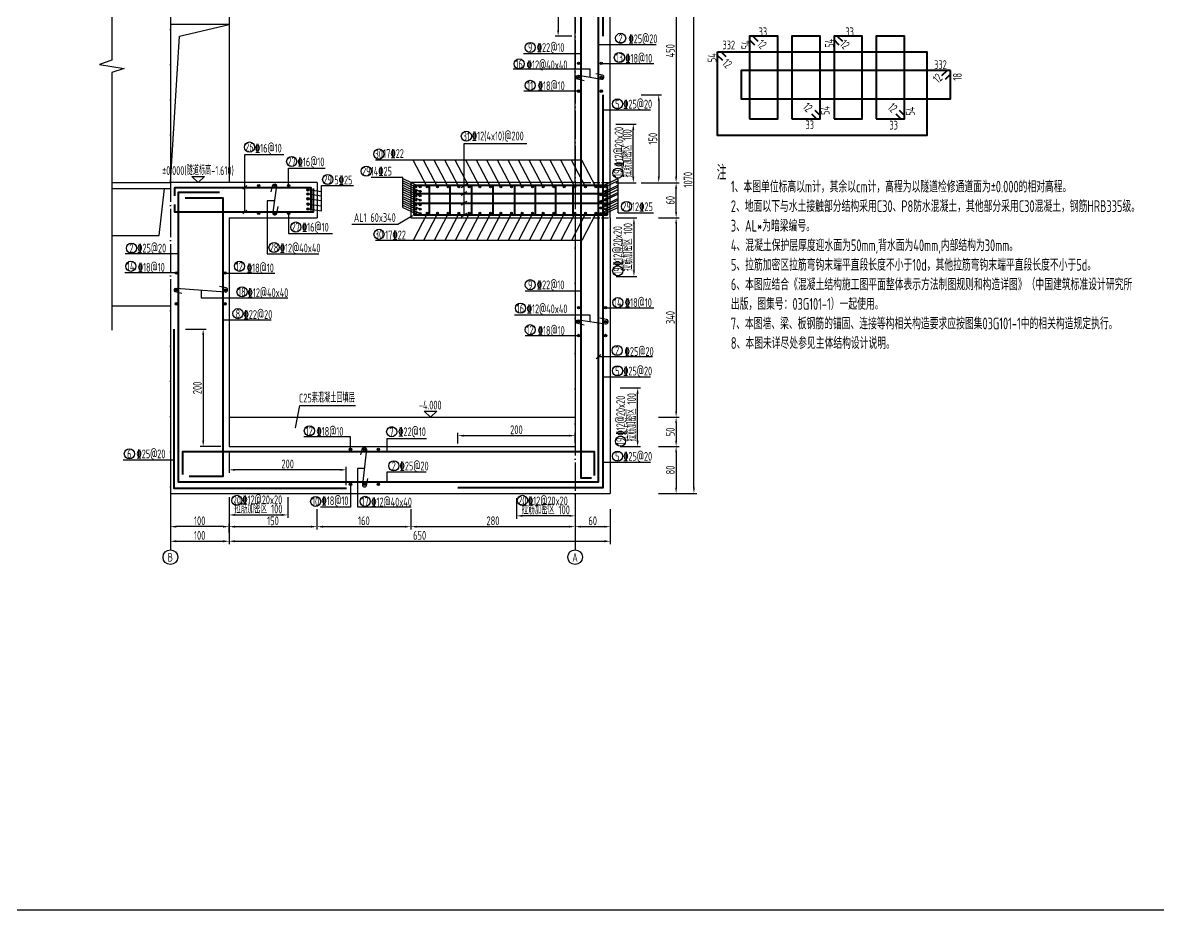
# Model space of a CAD drawing. Header units: millimetres. Extents: x -29538 to 115583, y -232866 to 15404.
# Drawn here: x 17274 to 36634, y -226179 to -211043 of the extents above; entities that cross this region are included whole.
import ezdxf
from ezdxf.enums import TextEntityAlignment as Align

# ---------------------------------------------------------------- set-up
doc = ezdxf.new("R2010")
doc.units = ezdxf.units.MM
doc.header["$LTSCALE"] = 10
doc.header["$MEASUREMENT"] = 0
doc.linetypes.add('ACAD_ISO02W100', pattern=[15, 12, -3])
doc.linetypes.add('ACAD_ISO04W100', pattern=[30, 24, -3, 0, -3])
for name, color, linetype in [('DIM_LEAD', 3, 'Continuous'), ('TQ-TEXT', 7, 'Continuous'), ('WALL-W', 2, 'Continuous'), ('中心线', 3, 'ACAD_ISO04W100'), ('尺寸', 4, 'Continuous'), ('文字', 7, 'Continuous'), ('标注', 4, 'Continuous'), ('次轮廓线', 7, 'Continuous'), ('粗虚线', 1, 'Continuous'), ('轮廓线', 1, 'Continuous')]:
    doc.layers.add(name, color=color, linetype=linetype)
doc.layers.add('钢筋', color=6, linetype='Continuous', lineweight=40)
doc.styles.get("Standard").update_dxf_attribs({"font": 'gbenor.shx', "width": 0.75, "bigfont": 'gbcbig.shx'})
doc.dimstyles.get("Standard").update_dxf_attribs({"dimscale": 100, "dimtxt": 3, "dimasz": 2, "dimexe": 1, "dimexo": 1, "dimgap": 0.5, "dimtad": 1, "dimdec": 1, "dimlfac": 0.1, "dimdsep": 46, "dimtxsty": 'Standard', "dimcen": 0.5, "dimadec": 0, "dimazin": 0, "dimtfac": 1, "dimtdec": 1, "dimtofl": 0, "dimtmove": 2, "dimatfit": 3, "dimfxl": 0, "dimtolj": 1, "dimtzin": 0, "dimarcsym": 0})

# ---------------------------------------------------------------- blocks, each defined once
blk = doc.blocks.new('*D407')
at = {"layer": 'Defpoints', "color": 0}
for p in [(19791, -213871), (20791, -218271), (20791, -219886)]:
    blk.add_point(p, dxfattribs=at)
at = {"layer": '标注', "color": 0, "lineweight": -2}
for p, q in [((19791, -219586), (19791, -219936)), ((20791, -219586), (20791, -219936)), ((19891, -219886), (20691, -219886))]:
    blk.add_line(p, q, dxfattribs=at)
at = {"layer": '标注', "color": 0}
for points in [[(19891, -219869), (19891, -219903), (19791, -219886)], [(20691, -219869), (20691, -219903), (20791, -219886)]]:
    blk.add_solid(points, dxfattribs=at)
at = {"layer": '标注', "color": 0, "insert": (20291, -219786), "char_height": 150, "attachment_point": 5}
blk.add_mtext('\\A1;100', dxfattribs=at)
blk = doc.blocks.new('*D408')
at = {"layer": 'Defpoints', "color": 0}
for p in [(26691, -213771), (27291, -214371), (27291, -219637)]:
    blk.add_point(p, dxfattribs=at)
at = {"layer": '标注', "color": 0, "lineweight": -2}
for p, q in [((26691, -219337), (26691, -219687)), ((27291, -219337), (27291, -219687)), ((26791, -219637), (27191, -219637))]:
    blk.add_line(p, q, dxfattribs=at)
at = {"layer": '标注', "color": 0}
for points in [[(26791, -219621), (26791, -219654), (26691, -219637)], [(27191, -219621), (27191, -219654), (27291, -219637)]]:
    blk.add_solid(points, dxfattribs=at)
at = {"layer": '标注', "color": 0, "insert": (26991, -219537), "char_height": 150, "attachment_point": 5}
blk.add_mtext('\\A1;60', dxfattribs=at)
blk = doc.blocks.new('*D409')
at = {"layer": 'Defpoints', "color": 0}
for p in [(22291, -214371), (20791, -218271), (22291, -219637)]:
    blk.add_point(p, dxfattribs=at)
at = {"layer": '标注', "color": 0, "lineweight": -2}
for p, q in [((20791, -219337), (20791, -219687)), ((22291, -219337), (22291, -219687)), ((20891, -219637), (22191, -219637))]:
    blk.add_line(p, q, dxfattribs=at)
at = {"layer": '标注', "color": 0}
for points in [[(20891, -219621), (20891, -219654), (20791, -219637)], [(22191, -219621), (22191, -219654), (22291, -219637)]]:
    blk.add_solid(points, dxfattribs=at)
at = {"layer": '标注', "color": 0, "insert": (21541, -219537), "char_height": 150, "attachment_point": 5}
blk.add_mtext('\\A1;150', dxfattribs=at)
blk = doc.blocks.new('*D425')
at = {"layer": 'Defpoints', "color": 0}
for p in [(26691, -213771), (23891, -214371), (26691, -219637)]:
    blk.add_point(p, dxfattribs=at)
at = {"layer": '标注', "color": 0, "lineweight": -2}
for p, q in [((23891, -219337), (23891, -219687)), ((26691, -219337), (26691, -219687)), ((23991, -219637), (26591, -219637))]:
    blk.add_line(p, q, dxfattribs=at)
at = {"layer": '标注', "color": 0}
for points in [[(23991, -219621), (23991, -219654), (23891, -219637)], [(26591, -219621), (26591, -219654), (26691, -219637)]]:
    blk.add_solid(points, dxfattribs=at)
at = {"layer": '标注', "color": 0, "insert": (25291, -219537), "char_height": 150, "attachment_point": 5}
blk.add_mtext('\\A1;280', dxfattribs=at)
blk = doc.blocks.new('*D410')
at = {"layer": 'Defpoints', "color": 0}
for p in [(27291, -214371), (20791, -218271), (27291, -219886)]:
    blk.add_point(p, dxfattribs=at)
at = {"layer": '标注', "color": 0, "lineweight": -2}
for p, q in [((20791, -219586), (20791, -219936)), ((27291, -219586), (27291, -219936)), ((20891, -219886), (27191, -219886))]:
    blk.add_line(p, q, dxfattribs=at)
at = {"layer": '标注', "color": 0}
for points in [[(20891, -219869), (20891, -219903), (20791, -219886)], [(27191, -219869), (27191, -219903), (27291, -219886)]]:
    blk.add_solid(points, dxfattribs=at)
at = {"layer": '标注', "color": 0, "insert": (24041, -219786), "char_height": 150, "attachment_point": 5}
blk.add_mtext('\\A1;650', dxfattribs=at)
blk = doc.blocks.new('*D411')
at = {"layer": 'Defpoints', "color": 0}
for p in [(26691, -209271), (26691, -213771), (28414, -213771)]:
    blk.add_point(p, dxfattribs=at)
at = {"layer": '标注', "color": 0, "lineweight": -2}
for p, q in [((28114, -209271), (28464, -209271)), ((28414, -209371), (28414, -213671)), ((28114, -213771), (28464, -213771))]:
    blk.add_line(p, q, dxfattribs=at)
at = {"layer": '标注', "color": 0}
for points in [[(28397, -209371), (28430, -209371), (28414, -209271)], [(28397, -213671), (28430, -213671), (28414, -213771)]]:
    blk.add_solid(points, dxfattribs=at)
at = {"layer": '标注', "color": 0, "insert": (28314, -211521), "char_height": 150, "attachment_point": 5, "rotation": 90}
blk.add_mtext('\\A1;450', dxfattribs=at)
blk = doc.blocks.new('*D413')
at = {"layer": 'Defpoints', "color": 0}
for p in [(26691, -208371), (28717, -208371), (27291, -219071)]:
    blk.add_point(p, dxfattribs=at)
at = {"layer": '标注', "color": 0, "lineweight": -2}
for p, q in [((28417, -208371), (28767, -208371)), ((28717, -218971), (28717, -208471)), ((28417, -219071), (28767, -219071))]:
    blk.add_line(p, q, dxfattribs=at)
at = {"layer": '标注', "color": 0}
for points in [[(28701, -208471), (28734, -208471), (28717, -208371)], [(28701, -218971), (28734, -218971), (28717, -219071)]]:
    blk.add_solid(points, dxfattribs=at)
at = {"layer": '标注', "color": 0, "insert": (28617, -213721), "char_height": 150, "attachment_point": 5, "rotation": 90}
blk.add_mtext('\\A1;1070', dxfattribs=at)
blk = doc.blocks.new('*D414')
at = {"layer": 'Defpoints', "color": 0}
for p in [(26691, -213771), (28414, -213771), (27291, -214371)]:
    blk.add_point(p, dxfattribs=at)
at = {"layer": '标注', "color": 0, "lineweight": -2}
for p, q in [((28114, -213771), (28464, -213771)), ((28414, -214271), (28414, -213871)), ((28114, -214371), (28464, -214371))]:
    blk.add_line(p, q, dxfattribs=at)
at = {"layer": '标注', "color": 0}
for points in [[(28397, -213871), (28430, -213871), (28414, -213771)], [(28397, -214271), (28430, -214271), (28414, -214371)]]:
    blk.add_solid(points, dxfattribs=at)
at = {"layer": '标注', "color": 0, "insert": (28314, -214071), "char_height": 150, "attachment_point": 5, "rotation": 90}
blk.add_mtext('\\A1;60', dxfattribs=at)
blk = doc.blocks.new('*D415')
at = {"layer": 'Defpoints', "color": 0}
for p in [(19791, -215971), (19791, -219637), (20791, -219787)]:
    blk.add_point(p, dxfattribs=at)
at = {"layer": '标注', "color": 0, "lineweight": -2}
for p, q in [((19791, -219337), (19791, -219687)), ((20691, -219637), (19891, -219637)), ((20791, -219737), (20791, -219587))]:
    blk.add_line(p, q, dxfattribs=at)
at = {"layer": '标注', "color": 0}
for points in [[(19891, -219621), (19891, -219654), (19791, -219637)], [(20691, -219621), (20691, -219654), (20791, -219637)]]:
    blk.add_solid(points, dxfattribs=at)
at = {"layer": '标注', "color": 0, "insert": (20291, -219537), "char_height": 150, "attachment_point": 5}
blk.add_mtext('\\A1;100', dxfattribs=at)
blk = doc.blocks.new('*D426')
at = {"layer": 'Defpoints', "color": 0}
for p in [(27291, -214371), (26691, -217771), (28414, -217771)]:
    blk.add_point(p, dxfattribs=at)
at = {"layer": '标注', "color": 0, "lineweight": -2}
for p, q in [((28114, -214371), (28464, -214371)), ((28414, -214471), (28414, -217671)), ((28114, -217771), (28464, -217771))]:
    blk.add_line(p, q, dxfattribs=at)
at = {"layer": '标注', "color": 0}
for points in [[(28397, -214471), (28430, -214471), (28414, -214371)], [(28397, -217671), (28430, -217671), (28414, -217771)]]:
    blk.add_solid(points, dxfattribs=at)
at = {"layer": '标注', "color": 0, "insert": (28314, -216071), "char_height": 150, "attachment_point": 5, "rotation": 90}
blk.add_mtext('\\A1;340', dxfattribs=at)
blk = doc.blocks.new('*D427')
at = {"layer": 'Defpoints', "color": 0}
for p in [(26691, -217771), (26691, -218271), (28414, -218271)]:
    blk.add_point(p, dxfattribs=at)
at = {"layer": '标注', "color": 0, "lineweight": -2}
for p, q in [((28114, -217771), (28464, -217771)), ((28414, -217871), (28414, -218171)), ((28114, -218271), (28464, -218271))]:
    blk.add_line(p, q, dxfattribs=at)
at = {"layer": '标注', "color": 0}
for points in [[(28397, -217871), (28430, -217871), (28414, -217771)], [(28397, -218171), (28430, -218171), (28414, -218271)]]:
    blk.add_solid(points, dxfattribs=at)
at = {"layer": '标注', "color": 0, "insert": (28314, -218021), "char_height": 150, "attachment_point": 5, "rotation": 90}
blk.add_mtext('\\A1;50', dxfattribs=at)
blk = doc.blocks.new('*D428')
at = {"layer": 'Defpoints', "color": 0}
for p in [(26691, -218271), (27291, -219071), (28414, -219071)]:
    blk.add_point(p, dxfattribs=at)
at = {"layer": '标注', "color": 0, "lineweight": -2}
for p, q in [((28114, -218271), (28464, -218271)), ((28414, -218371), (28414, -218971)), ((28114, -219071), (28464, -219071))]:
    blk.add_line(p, q, dxfattribs=at)
at = {"layer": '标注', "color": 0}
for points in [[(28397, -218371), (28430, -218371), (28414, -218271)], [(28397, -218971), (28430, -218971), (28414, -219071)]]:
    blk.add_solid(points, dxfattribs=at)
at = {"layer": '标注', "color": 0, "insert": (28314, -218671), "char_height": 150, "attachment_point": 5, "rotation": 90}
blk.add_mtext('\\A1;80', dxfattribs=at)
blk = doc.blocks.new('*D429')
at = {"layer": 'Defpoints', "color": 0}
for p in [(22291, -214371), (23891, -214371), (23891, -219637)]:
    blk.add_point(p, dxfattribs=at)
at = {"layer": '标注', "color": 0, "lineweight": -2}
for p, q in [((22291, -219337), (22291, -219687)), ((23891, -219337), (23891, -219687)), ((22391, -219637), (23791, -219637))]:
    blk.add_line(p, q, dxfattribs=at)
at = {"layer": '标注', "color": 0}
for points in [[(22391, -219621), (22391, -219654), (22291, -219637)], [(23791, -219621), (23791, -219654), (23891, -219637)]]:
    blk.add_solid(points, dxfattribs=at)
at = {"layer": '标注', "color": 0, "insert": (23091, -219537), "char_height": 150, "attachment_point": 5}
blk.add_mtext('\\A1;160', dxfattribs=at)
blk = doc.blocks.new('*D433')
at = {"layer": 'Defpoints', "color": 0}
for p in [(26691, -218085), (24691, -218271), (26691, -218260)]:
    blk.add_point(p, dxfattribs=at)
at = {"layer": '标注', "color": 0, "lineweight": -2}
for p, q in [((24691, -218221), (24691, -218035)), ((24791, -218085), (26591, -218085)), ((26691, -218210), (26691, -218035))]:
    blk.add_line(p, q, dxfattribs=at)
at = {"layer": '标注', "color": 0}
for points in [[(24791, -218069), (24791, -218102), (24691, -218085)], [(26591, -218069), (26591, -218102), (26691, -218085)]]:
    blk.add_solid(points, dxfattribs=at)
at = {"layer": '标注', "color": 0, "insert": (25691, -217985), "char_height": 150, "attachment_point": 5}
blk.add_mtext('\\A1;200', dxfattribs=at)
blk = doc.blocks.new('*D430')
at = {"layer": 'Defpoints', "color": 0}
for p in [(26691, -217271), (27757, -217271), (26691, -218271)]:
    blk.add_point(p, dxfattribs=at)
at = {"layer": '标注', "color": 0, "lineweight": -2}
for p, q in [((27457, -217271), (27807, -217271)), ((27757, -218171), (27757, -217371)), ((27457, -218271), (27807, -218271))]:
    blk.add_line(p, q, dxfattribs=at)
at = {"layer": '标注', "color": 0}
for points in [[(27740, -217371), (27774, -217371), (27757, -217271)], [(27740, -218171), (27774, -218171), (27757, -218271)]]:
    blk.add_solid(points, dxfattribs=at)
at = {"layer": '标注', "color": 0, "insert": (27657, -217771), "char_height": 150, "attachment_point": 5, "rotation": 90}
blk.add_mtext('\\A1;拉筋加密区 100', dxfattribs=at)
blk = doc.blocks.new('*D431')
at = {"layer": 'Defpoints', "color": 0}
for p in [(25691, -218260), (26691, -218260), (25691, -219453)]:
    blk.add_point(p, dxfattribs=at)
at = {"layer": '标注', "color": 0, "lineweight": -2}
for p, q in [((25691, -219153), (25691, -219503)), ((26691, -219153), (26691, -219503)), ((26591, -219453), (25791, -219453))]:
    blk.add_line(p, q, dxfattribs=at)
at = {"layer": '标注', "color": 0}
for points in [[(25791, -219436), (25791, -219470), (25691, -219453)], [(26591, -219436), (26591, -219470), (26691, -219453)]]:
    blk.add_solid(points, dxfattribs=at)
at = {"layer": '标注', "color": 0, "insert": (26191, -219353), "char_height": 150, "attachment_point": 5}
blk.add_mtext('\\A1;拉筋加密区 100', dxfattribs=at)
blk = doc.blocks.new('*D437')
at = {"layer": 'Defpoints', "color": 0}
for p in [(26691, -212771), (27683, -212771), (26691, -213771)]:
    blk.add_point(p, dxfattribs=at)
at = {"layer": '标注', "color": 0, "lineweight": -2}
for p, q in [((27383, -212771), (27733, -212771)), ((27683, -213671), (27683, -212871)), ((27383, -213771), (27733, -213771))]:
    blk.add_line(p, q, dxfattribs=at)
at = {"layer": '标注', "color": 0}
for points in [[(27666, -212871), (27700, -212871), (27683, -212771)], [(27666, -213671), (27700, -213671), (27683, -213771)]]:
    blk.add_solid(points, dxfattribs=at)
at = {"layer": '标注', "color": 0, "insert": (27583, -213271), "char_height": 150, "attachment_point": 5, "rotation": 90}
blk.add_mtext('\\A1;拉筋加密区 100', dxfattribs=at)
blk = doc.blocks.new('*D438')
at = {"layer": 'Defpoints', "color": 0}
for p in [(26691, -214371), (26691, -215371), (27694, -215371)]:
    blk.add_point(p, dxfattribs=at)
at = {"layer": '标注', "color": 0, "lineweight": -2}
for p, q in [((27394, -214371), (27744, -214371)), ((27694, -214471), (27694, -215271)), ((27394, -215371), (27744, -215371))]:
    blk.add_line(p, q, dxfattribs=at)
at = {"layer": '标注', "color": 0}
for points in [[(27678, -214471), (27711, -214471), (27694, -214371)], [(27678, -215271), (27711, -215271), (27694, -215371)]]:
    blk.add_solid(points, dxfattribs=at)
at = {"layer": '标注', "color": 0, "insert": (27594, -214871), "char_height": 150, "attachment_point": 5, "rotation": 90}
blk.add_mtext('\\A1;拉筋加密区 100', dxfattribs=at)
blk = doc.blocks.new('*D439')
at = {"layer": 'Defpoints', "color": 0}
for p in [(20791, -218271), (21791, -218271), (21791, -219437)]:
    blk.add_point(p, dxfattribs=at)
at = {"layer": '标注', "color": 0, "lineweight": -2}
for p, q in [((20791, -219137), (20791, -219487)), ((21791, -219137), (21791, -219487)), ((20891, -219437), (21691, -219437))]:
    blk.add_line(p, q, dxfattribs=at)
at = {"layer": '标注', "color": 0}
for points in [[(20891, -219421), (20891, -219454), (20791, -219437)], [(21691, -219421), (21691, -219454), (21791, -219437)]]:
    blk.add_solid(points, dxfattribs=at)
at = {"layer": '标注', "color": 0, "insert": (21291, -219337), "char_height": 150, "attachment_point": 5}
blk.add_mtext('\\A1;拉筋加密区 100', dxfattribs=at)
blk = doc.blocks.new('*D503')
at = {"layer": 'Defpoints', "color": 0}
for p in [(19851, -216271), (20351, -218271), (20791, -218271)]:
    blk.add_point(p, dxfattribs=at)
at = {"layer": '标注', "color": 0, "lineweight": -2}
for p, q in [((20051, -216271), (20401, -216271)), ((20351, -216371), (20351, -218171)), ((20651, -218271), (20301, -218271))]:
    blk.add_line(p, q, dxfattribs=at)
at = {"layer": '标注', "color": 0}
for points in [[(20334, -216371), (20368, -216371), (20351, -216271)], [(20334, -218171), (20368, -218171), (20351, -218271)]]:
    blk.add_solid(points, dxfattribs=at)
at = {"layer": '标注', "color": 0, "insert": (20251, -217271), "char_height": 150, "attachment_point": 5, "rotation": 90}
blk.add_mtext('\\A1;200', dxfattribs=at)
blk = doc.blocks.new('*D522')
at = {"layer": 'Defpoints', "color": 0}
for p in [(26691, -209271), (26402, -211271), (26687, -211271)]:
    blk.add_point(p, dxfattribs=at)
at = {"layer": '标注', "color": 0, "lineweight": -2}
for p, q in [((26641, -209271), (26352, -209271)), ((26402, -209371), (26402, -211171)), ((26637, -211271), (26352, -211271))]:
    blk.add_line(p, q, dxfattribs=at)
at = {"layer": '标注', "color": 0}
for points in [[(26385, -209371), (26419, -209371), (26402, -209271)], [(26385, -211171), (26419, -211171), (26402, -211271)]]:
    blk.add_solid(points, dxfattribs=at)
at = {"layer": '标注', "color": 0, "insert": (26302, -210271), "char_height": 150, "attachment_point": 5, "rotation": 90}
blk.add_mtext('\\A1;200', dxfattribs=at)
blk = doc.blocks.new('*D523')
at = {"layer": 'Defpoints', "color": 0}
for p in [(20791, -218271), (20791, -218668), (22791, -218980)]:
    blk.add_point(p, dxfattribs=at)
at = {"layer": '标注', "color": 0, "lineweight": -2}
for p, q in [((20791, -218368), (20791, -218718)), ((22691, -218668), (20891, -218668)), ((22791, -218930), (22791, -218618))]:
    blk.add_line(p, q, dxfattribs=at)
at = {"layer": '标注', "color": 0}
for points in [[(20891, -218651), (20891, -218685), (20791, -218668)], [(22691, -218651), (22691, -218685), (22791, -218668)]]:
    blk.add_solid(points, dxfattribs=at)
at = {"layer": '标注', "color": 0, "insert": (21791, -218568), "char_height": 150, "attachment_point": 5}
blk.add_mtext('\\A1;200', dxfattribs=at)
blk = doc.blocks.new('*D537')
at = {"layer": 'Defpoints', "color": 0}
for p in [(27171, -212271), (27171, -213771), (28117, -213771)]:
    blk.add_point(p, dxfattribs=at)
at = {"layer": '标注', "color": 0, "lineweight": -2}
for p, q in [((27817, -212271), (28167, -212271)), ((28117, -212371), (28117, -213671)), ((27817, -213771), (28167, -213771))]:
    blk.add_line(p, q, dxfattribs=at)
at = {"layer": '标注', "color": 0}
for points in [[(28101, -212371), (28134, -212371), (28117, -212271)], [(28101, -213671), (28134, -213671), (28117, -213771)]]:
    blk.add_solid(points, dxfattribs=at)
at = {"layer": '标注', "color": 0, "insert": (28017, -213021), "char_height": 150, "attachment_point": 5, "rotation": 90}
blk.add_mtext('\\A1;150', dxfattribs=at)

msp = doc.modelspace()

# ---------------------------------------------------------------- linework, layer by layer
at = {"ltscale": 2}
msp.add_lwpolyline([(18791.19, -207451.04), (18791.19, -211683.87), (18581.19, -211753.87), (19001.19, -211823.87), (18791.19, -211893.87), (18791.19, -216285.08)], dxfattribs=at)
at = {"layer": 'DIM_LEAD', "const_width": 10}
for points in [[(23916.56, -214333.36, 1), (23918.57, -214343.16, 1)], [(21923.9, -217944.3, -1), (21921.89, -217954.1, -1)]]:
    msp.add_lwpolyline(points, format="xyb", close=True, dxfattribs=at)
at = {"layer": 'WALL-W', "color": 6, "ltscale": 2}
for points in [[(26846.12, -212035.35), (26732.57, -212006.04, -0.72553014), (26747.95, -211940.02), (27139.26, -212007.66, 0.974105), (27157.37, -211936.24, -0.00528314), (27042.34, -211916, -0.73500734)], [(21507.62, -213927.95), (21536.94, -213808.22, -0.72553014), (21602.96, -213823.6), (21535.31, -214275.39, 0.974105), (21606.73, -214293.5, -0.00528314), (21626.97, -214178.47, -0.73500734)], [(19988.71, -215662.98), (19875.17, -215633.66, -0.72553014), (19890.55, -215567.64), (20722.99, -215635.29, 0.974105), (20741.09, -215563.87, -0.00528314), (20626.07, -215543.63, -0.73500734)], [(26846.12, -216203.45), (26732.57, -216174.13, -0.72553014), (26747.95, -216108.11), (27210.07, -216175.75, 0.974105), (27228.18, -216104.33, -0.00528314), (27113.15, -216084.09, -0.73500734)], [(23037.32, -218412.38), (23066.64, -218298.83, -0.72553014), (23132.66, -218314.21), (23065.02, -218915.52, 0.974105), (23136.44, -218933.63, -0.00528314), (23156.68, -218818.6, -0.73500734)]]:
    msp.add_lwpolyline(points, format="xyb", dxfattribs=at)
for centre, radius in [((26751.42, -211735.68), 21.09), ((26751.42, -211735.68), 10.55), ((27138.47, -211735.68), 21.09), ((27138.47, -211735.68), 10.55), ((26751.42, -211972.8), 21.09), ((26751.42, -211972.8), 10.55), ((27138.47, -211972.8), 21.09), ((27138.47, -211972.8), 10.55), ((26751.42, -212209.91), 21.09), ((26751.42, -212209.91), 10.55), ((27138.47, -212209.91), 21.09), ((27138.47, -212209.91), 10.55), ((21298.07, -213824.19), 21.09), ((21298.07, -213824.19), 10.55), ((21570.18, -213818.39), 21.09), ((21570.18, -213818.39), 10.55), ((21807.29, -213824.19), 21.09), ((21807.29, -213824.19), 10.55), ((22137.61, -213892.58), 21.09), ((22137.61, -213892.58), 10.55), ((23973.34, -213842.8), 16.88), ((23973.34, -213918.8), 16.88), ((23973.34, -213842.8), 8.44), ((23973.34, -213918.8), 8.44), ((24049.01, -213842.8), 16.88), ((24049.01, -213918.8), 16.88), ((24049.01, -213842.8), 8.44), ((24049.01, -213918.8), 8.44), ((24167, -213842.8), 16.88), ((24167, -213842.8), 8.44), ((24347, -213842.8), 16.88), ((24347, -213842.8), 8.44), ((24527, -213842.8), 16.88), ((24527, -213842.8), 8.44), ((24707, -213842.8), 16.88), ((24707, -213842.8), 8.44), ((24887, -213842.8), 16.88), ((24887, -213842.8), 8.44), ((25067, -213842.8), 16.88), ((25067, -213842.8), 8.44), ((25247, -213842.8), 16.88), ((25247, -213842.8), 8.44), ((25427, -213842.8), 16.88), ((25427, -213842.8), 8.44), ((25607, -213842.8), 16.88), ((25607, -213842.8), 8.44), ((25787, -213842.8), 16.88), ((25787, -213842.8), 8.44), ((25967, -213842.8), 16.88), ((25967, -213842.8), 8.44), ((26147, -213842.8), 16.88), ((26147, -213842.8), 8.44), ((26327, -213842.8), 16.88), ((26327, -213842.8), 8.44), ((26507, -213842.8), 16.88), ((26507, -213842.8), 8.44), ((26687, -213842.8), 16.88), ((26687, -213842.8), 8.44), ((26867, -213842.8), 16.88), ((26867, -213842.8), 8.44), ((27047, -213842.8), 16.88), ((27047, -213842.8), 8.44), ((27133.38, -213842.8), 16.88), ((27133.38, -213842.8), 8.44), ((27209.05, -213842.8), 16.88), ((27209.05, -213918.8), 16.88), ((27209.05, -213842.8), 8.44), ((27209.05, -213918.8), 8.44), ((22137.61, -213964.92), 21.09), ((22137.61, -214046.64), 21.09), ((22137.61, -214136.4), 21.09), ((22137.61, -213964.92), 10.55), ((22137.61, -214046.64), 10.55), ((23973.34, -213994.8), 16.88), ((23973.34, -214070.8), 16.88), ((23973.34, -213994.8), 8.44), ((23973.34, -214070.8), 8.44), ((24049.01, -213994.8), 16.88), ((24049.01, -214070.8), 16.88), ((24049.01, -213994.8), 8.44), ((24049.01, -214070.8), 8.44), ((27133.38, -213980.03), 16.88), ((27133.38, -214092.51), 16.88), ((27133.38, -213980.03), 8.44), ((27133.38, -214092.51), 8.44), ((27209.05, -213994.8), 16.88), ((27209.05, -214070.8), 16.88), ((27209.05, -213994.8), 8.44), ((27209.05, -214070.8), 8.44), ((21298.07, -214294.23), 21.09), ((21298.07, -214294.23), 10.55), ((21570.18, -214294.23), 21.09), ((21570.18, -214294.23), 10.55), ((21807.29, -214294.23), 21.09), ((21807.29, -214294.23), 10.55), ((22137.61, -214219.46), 21.09), ((22137.61, -214136.4), 10.55), ((22137.61, -214219.46), 10.55), ((23973.34, -214146.8), 16.88), ((23973.34, -214222.8), 16.88), ((23973.34, -214298.8), 16.88), ((23973.34, -214146.8), 8.44), ((23973.34, -214222.8), 8.44), ((23973.34, -214298.8), 8.44), ((24049.01, -214146.8), 16.88), ((24049.01, -214222.8), 16.88), ((24049.01, -214298.8), 16.88), ((24049.01, -214146.8), 8.44), ((24049.01, -214222.8), 8.44), ((24049.01, -214298.8), 8.44), ((24167, -214292.23), 16.88), ((24167, -214292.23), 8.44), ((24347, -214292.23), 16.88), ((24347, -214292.23), 8.44), ((24527, -214292.23), 16.88), ((24527, -214292.23), 8.44), ((24707, -214292.23), 16.88), ((24707, -214292.23), 8.44), ((24887, -214292.23), 16.88), ((24887, -214292.23), 8.44), ((25067, -214292.23), 16.88), ((25067, -214292.23), 8.44), ((25247, -214292.23), 16.88), ((25247, -214292.23), 8.44), ((25427, -214292.23), 16.88), ((25427, -214292.23), 8.44), ((25607, -214292.23), 16.88), ((25607, -214292.23), 8.44), ((25787, -214292.23), 16.88), ((25787, -214292.23), 8.44), ((25967, -214292.23), 16.88), ((25967, -214292.23), 8.44), ((26147, -214292.23), 16.88), ((26147, -214292.23), 8.44), ((26327, -214292.23), 16.88), ((26327, -214292.23), 8.44), ((26507, -214292.23), 16.88), ((26507, -214292.23), 8.44), ((26687, -214292.23), 16.88), ((26687, -214292.23), 8.44), ((26867, -214292.23), 16.88), ((26867, -214292.23), 8.44), ((27047, -214292.23), 16.88), ((27047, -214292.23), 8.44), ((27133.38, -214202.83), 16.88), ((27133.38, -214298.8), 16.88), ((27133.38, -214202.83), 8.44), ((27133.38, -214298.8), 8.44), ((27209.05, -214146.8), 16.88), ((27209.05, -214222.8), 16.88), ((27209.05, -214298.8), 16.88), ((27209.05, -214146.8), 8.44), ((27209.05, -214222.8), 8.44), ((27209.05, -214298.8), 8.44), ((19894.01, -215312.63), 21.09), ((19894.01, -215312.63), 10.55), ((20722.19, -215312.63), 21.09), ((20722.19, -215312.63), 10.55), ((19894.01, -215600.42), 21.09), ((19894.01, -215600.42), 10.55), ((20722.19, -215600.42), 21.09), ((20722.19, -215600.42), 10.55), ((19894.01, -215837.54), 21.09), ((19894.01, -215837.54), 10.55), ((20722.19, -215837.54), 21.09), ((20722.19, -215837.54), 10.55), ((26751.42, -215903.77), 21.09), ((26751.42, -215903.77), 10.55), ((27209.28, -215903.77), 21.09), ((27209.28, -215903.77), 10.55), ((26751.42, -216140.89), 21.09), ((26751.42, -216140.89), 10.55), ((27209.28, -216140.89), 21.09), ((27209.28, -216140.89), 10.55), ((26751.42, -216378), 21.09), ((26751.42, -216378), 10.55), ((27209.28, -216378), 21.09), ((27209.28, -216378), 10.55), ((22862.77, -218317.68), 21.09), ((22862.77, -218317.68), 10.55), ((23099.88, -218317.68), 21.09), ((23099.88, -218317.68), 10.55), ((23337, -218317.68), 21.09), ((23337, -218317.68), 10.55), ((22862.77, -218914.73), 21.09), ((22862.77, -218914.73), 10.55), ((23099.88, -218914.73), 21.09), ((23099.88, -218914.73), 10.55), ((23337, -218914.73), 21.09), ((23337, -218914.73), 10.55)]:
    msp.add_circle(centre, radius, dxfattribs=at)
at = {"layer": '中心线', "ltscale": 2}
for p, q in [((19791.19, -207617.25), (19791.19, -219406.61)), ((26691.19, -207742.91), (26691.19, -219309.23))]:
    msp.add_line(p, q, dxfattribs=at)
at = {"layer": '尺寸'}
for p, q in [((19791.19, -219070.9), (19791.19, -220032.11)), ((26691.19, -219070.9), (26691.19, -220032.11))]:
    msp.add_line(p, q, dxfattribs=at)
at = {"layer": '文字'}
for centre, radius in [((25927.06, -211464.87), 86.22), ((27467.58, -211309), 86.22), ((27445.97, -211636.67), 86.22), ((25738.13, -211745.78), 86.22), ((25927.06, -212111.14), 86.22), ((27414.02, -212428.89), 86.22), ((24837.2, -212979.61), 86.22), ((21140.15, -213163.48), 86.22), ((21859.23, -213410.5), 86.22), ((23344.54, -213282.4), 86.22), ((23131.88, -213575.09), 86.22), ((27419.25, -213607.15), 86.22), ((22473.57, -213716.94), 86.22), ((27568.81, -214176.8), 86.22), ((21929.34, -214527.89), 86.22), ((23348.12, -214651.64), 86.22), ((19128.42, -214886.89), 86.22), ((21558.27, -214877.16), 86.22), ((19115.89, -215197.38), 86.22), ((20968.49, -215197.38), 86.22), ((27417.27, -215275.45), 86.22), ((25927.06, -215510.98), 86.22), ((21012.61, -215631.56), 86.22), ((25759.79, -215911.86), 86.22), ((27420.01, -215816.45), 86.22), ((20943.64, -216004), 86.22), ((25927.06, -216278.37), 86.22), ((27408.35, -216633.55), 86.22), ((27414.02, -216980.71), 86.22), ((22161, -218001.76), 86.22), ((23564.21, -218017.85), 86.22), ((27464.66, -218180.85), 86.22), ((19092.5, -218395.01), 86.22), ((27414.02, -218436.39), 86.22), ((23601.63, -218599.6), 86.22), ((20925.22, -219188.83), 86.22), ((22268.31, -219206.38), 86.22), ((23111.59, -219205.48), 86.22), ((25792.65, -219188.83), 86.22), ((19791.19, -220157.11), 125), ((26691.19, -220157.11), 125)]:
    msp.add_circle(centre, radius, dxfattribs=at)
at = {"layer": '标注'}
for p, q in [((27142.05, -211741.16), (28036.45, -211741.16)), ((26752.73, -212209.52), (25818.95, -212209.52)), ((26807.96, -213384.47), (23289.07, -213384.47)), ((23755.79, -213681.6), (23211.75, -213681.6)), ((23755.79, -214193.17), (23755.79, -213681.6)), ((27426.6, -214193.17), (27426.6, -213700.42)), ((21029.26, -213884.48), (21096.21, -213817.53)), ((24749.74, -213852.19), (24845.04, -213789.62)), ((24749.74, -213986.7), (24845.04, -213924.13)), ((27426.6, -214285.2), (27426.6, -213760.5)), ((24749.74, -214149.07), (24845.04, -214086.5)), ((21029.26, -214304.38), (21096.21, -214237.43)), ((24749.74, -214352.19), (24845.04, -214289.62)), ((27426.6, -214285.2), (28026.6, -214285.2)), ((26807.96, -214757.34), (23289.07, -214757.34)), ((19895.33, -215306.46), (19014.04, -215306.46)), ((20725.78, -215316.08), (21572.31, -215316.08)), ((27212.86, -215907.22), (28034.12, -215907.22)), ((26752.73, -216383.9), (25841.25, -216383.9)), ((27129.14, -216699.88), (27053.25, -216775.77))]:
    msp.add_line(p, q, dxfattribs=at)
msp.add_lwpolyline([(-20766.26, -35766.07), (73532.6, -35766.07), (73532.6, -226179.33), (-20766.26, -226179.33)], close=True, dxfattribs=at)
for points in [[(19791.19, -213770.9), (19946.8, -211272.01), (20791.19, -211070.9)], [(26791.19, -211573.39), (25809.08, -211573.39)], [(27091.19, -211417.19), (28073.05, -211417.19)], [(25838.89, -211837.14), (25635.1, -211837.14)], [(26948.78, -211973.84), (26948.78, -211837.14), (25838.89, -211837.14)], [(27171.19, -212530.6), (27977.96, -212530.6)], [(24797.39, -214320.9), (24797.39, -213102.37)], [(24797.39, -213102.37), (25869.25, -213102.37)], [(21062.73, -214270.9), (21062.73, -213289.06), (21722.78, -213289.06)], [(21807.29, -213845.28), (21807.29, -213524.8), (22430.58, -213524.8)], [(24167, -213842.8), (23927.96, -213384.47)], [(24347, -213842.8), (24107.96, -213384.47)], [(24527, -213842.8), (24287.96, -213384.47)], [(24707, -213842.8), (24467.96, -213384.47)], [(24887, -213842.8), (24647.96, -213384.47)], [(25067, -213842.8), (24827.96, -213384.47)], [(25247, -213842.8), (25007.96, -213384.47)], [(25427, -213842.8), (25187.96, -213384.47)], [(25607, -213842.8), (25367.96, -213384.47)], [(25787, -213842.8), (25547.96, -213384.47)], [(25967, -213842.8), (25727.96, -213384.47)], [(26147, -213842.8), (25907.96, -213384.47)], [(26327, -213842.8), (26087.96, -213384.47)], [(26507, -213842.8), (26267.96, -213384.47)], [(26687, -213842.8), (26447.96, -213384.47)], [(26867, -213842.8), (26627.96, -213384.47)], [(27047, -213842.8), (26807.96, -213384.47)], [(23755.79, -213700.42), (24049.01, -213842.8)], [(27426.6, -213700.42), (27133.38, -213842.8)], [(22137.61, -213890.18), (22365.16, -213922.19)], [(22365.16, -214251.47), (22365.16, -213820.74), (22914.2, -213820.74)], [(23755.79, -213737.17), (23973.34, -213842.8)], [(23755.79, -213776.42), (24049.01, -213918.8)], [(23755.79, -213813.17), (23973.34, -213918.8)], [(23755.79, -213852.42), (24049.01, -213994.8)], [(23755.79, -213889.17), (23973.34, -213994.8)], [(23755.79, -213928.42), (24049.01, -214070.8)], [(27426.6, -213844.56), (27133.38, -213986.94)], [(27426.6, -213737.17), (27209.05, -213842.8)], [(27426.6, -213813.17), (27209.05, -213918.8)], [(27426.6, -213889.17), (27209.05, -213994.8)], [(21565.49, -214078.87), (21440.47, -214078.87), (21440.47, -214985.06), (22322.49, -214985.06)], [(22137.61, -213962.86), (22365.16, -213994.87)], [(22137.61, -214043.85), (22365.16, -214075.86)], [(23755.79, -213965.17), (23973.34, -214070.8)], [(23755.79, -214004.42), (24049.01, -214146.8)], [(23755.79, -214041.17), (23973.34, -214146.8)], [(23755.79, -214080.42), (24049.01, -214222.8)], [(23755.79, -214117.17), (23973.34, -214222.8)], [(27426.6, -213938.01), (27133.38, -214080.39)], [(27426.6, -214069.75), (27133.38, -214212.13)], [(27426.6, -213965.17), (27209.05, -214070.8)], [(27426.6, -214041.17), (27209.05, -214146.8)], [(27426.6, -214117.17), (27209.05, -214222.8)], [(21807.29, -214286.24), (21807.29, -214639.26), (22553.55, -214639.26)], [(22137.61, -214136.78), (22365.16, -214168.79)], [(22137.61, -214219.46), (22365.16, -214251.47)], [(23755.79, -214156.42), (24049.01, -214298.8)], [(23755.79, -214193.17), (23973.34, -214298.8)], [(24167, -214299), (23927.96, -214757.34)], [(24347, -214299), (24107.96, -214757.34)], [(24527, -214299), (24287.96, -214757.34)], [(24707, -214299), (24467.96, -214757.34)], [(24887, -214299), (24647.96, -214757.34)], [(25067, -214299), (24827.96, -214757.34)], [(25247, -214299), (25007.96, -214757.34)], [(25427, -214299), (25187.96, -214757.34)], [(25607, -214299), (25367.96, -214757.34)], [(25787, -214299), (25547.96, -214757.34)], [(25967, -214299), (25727.96, -214757.34)], [(26147, -214299), (25907.96, -214757.34)], [(26327, -214299), (26087.96, -214757.34)], [(26507, -214299), (26267.96, -214757.34)], [(26687, -214299), (26447.96, -214757.34)], [(26867, -214299), (26627.96, -214757.34)], [(27047, -214299), (26807.96, -214757.34)], [(27426.6, -214156.42), (27133.38, -214298.8)], [(27426.6, -214193.17), (27209.05, -214298.8)], [(23917.56, -214338.26), (23666.61, -214485.33), (22884.59, -214485.33)], [(19926.51, -214986.63), (19022.58, -214986.63)], [(20314.81, -215600.45), (20314.81, -215733.87), (21793.25, -215733.87)], [(26791.19, -215620.44), (25842.65, -215620.44)], [(26948.78, -216138.27), (26948.78, -216028.01), (25658.93, -216028.01)], [(20691.19, -216107.25), (21511.06, -216107.25)], [(27091.19, -216737.83), (28008.4, -216737.83)], [(27171.19, -217082.42), (27977.96, -217082.42)], [(21922.9, -217949.2), (21999.11, -217568.54), (22944.62, -217568.54)], [(22862.77, -218317.68), (22862.77, -218105.27), (22068.99, -218105.27)], [(23485.75, -218360.47), (23485.75, -218131.93), (24159.45, -218131.93)], [(18984.46, -218495.84), (19851.24, -218495.84)], [(27171.19, -218538.1), (27977.96, -218538.1)], [(23098.84, -218643.44), (22981.12, -218643.44), (22981.12, -219300.92), (23894.22, -219300.92)], [(23485.34, -218870.47), (23485.34, -218703.96), (24150.6, -218703.96)], [(22863.16, -218918.31), (22863.16, -219303.68), (22349.15, -219303.68)]]:
    msp.add_lwpolyline(points, dxfattribs=at)
at = {"layer": '次轮廓线'}
for p, q in [((19791.19, -210503.51), (19791.19, -211070.9)), ((20791.19, -210471.63), (20791.19, -211070.9)), ((19791.19, -211070.9), (19791.19, -213770.9)), ((20791.19, -211070.9), (20791.19, -213770.9)), ((18791.19, -213770.9), (19791.19, -213770.9)), ((18791.19, -213870.9), (19691.19, -213870.9)), ((19601.31, -214670.9), (19691.19, -213870.9)), ((19691.19, -213870.9), (19791.19, -213870.9)), ((19791.19, -213770.9), (19791.19, -213870.9)), ((20791.19, -213770.9), (19791.19, -213770.9)), ((18791.19, -214670.9), (19601.31, -214670.9)), ((18791.19, -215870.9), (19791.19, -215870.9)), ((20791.19, -217770.9), (26691.19, -217770.9))]:
    msp.add_line(p, q, dxfattribs=at)
at = {"layer": '次轮廓线', "extrusion": (0, 0, -1)}
msp.add_line((20791.19, -211070.9), (19791.19, -211070.9), dxfattribs=at)
at = {"layer": '次轮廓线'}
for points in [[(20158.81, -213664.84), (20370.94, -213664.84), (20264.88, -213770.9)], [(20158.81, -213664.84), (20370.94, -213664.84), (20264.88, -213770.9)], [(24119.18, -217664.84), (24331.31, -217664.84), (24225.25, -217770.9)]]:
    msp.add_lwpolyline(points, close=True, dxfattribs=at)
at = {"layer": '粗虚线', "linetype": 'ACAD_ISO02W100'}
for p, q in [((26691.19, -213770.9), (27291.19, -213770.9)), ((26691.19, -214370.9), (27291.19, -214370.9))]:
    msp.add_line(p, q, dxfattribs=at)
at = {"layer": '轮廓线'}
for p, q in [((26691.19, -213770.9), (26691.19, -209270.9)), ((22291.19, -213770.9), (20791.19, -213770.9)), ((22291.19, -213770.9), (22291.19, -214370.9)), ((20791.19, -214370.9), (20791.19, -218270.9)), ((26691.19, -214370.9), (26691.19, -218270.9)), ((27291.19, -214370.9), (27291.19, -219070.9)), ((19791.19, -215870.9), (19791.19, -219070.9)), ((20791.19, -218270.9), (26691.19, -218270.9)), ((19791.19, -219070.9), (27291.19, -219070.9))]:
    msp.add_line(p, q, dxfattribs=at)
for points in [[(27291.19, -214370.9), (27291.19, -208370.9), (20791.19, -208370.9)], [(26691.19, -213770.9), (23891.19, -213770.9), (23891.19, -214370.9), (26691.19, -214370.9)], [(20791.19, -214370.9), (22291.19, -214370.9)]]:
    msp.add_lwpolyline(points, dxfattribs=at)
at = {"layer": '钢筋'}
for p, q in [((29753.21, -211423.62), (29665.7, -211336.1)), ((29813.17, -211363.66), (29725.65, -211276.15)), ((31193.21, -211423.62), (31105.7, -211336.1)), ((31253.17, -211363.66), (31165.65, -211276.15)), ((29209.03, -211687.66), (29121.51, -211600.14)), ((29268.98, -211627.7), (29181.47, -211540.19)), ((32944.77, -211945.58), (33032.29, -211858.06)), ((33004.73, -212005.53), (33092.24, -211918.02)), ((30779.05, -212536.05), (30866.57, -212623.57)), ((32219.05, -212536.05), (32306.57, -212623.57)), ((30719.1, -212596.01), (30806.61, -212683.52)), ((32159.1, -212596.01), (32246.61, -212683.52)), ((23941.19, -213955.42), (27241.19, -213955.42)), ((23941.19, -214117.79), (27241.19, -214117.79))]:
    msp.add_line(p, q, dxfattribs=at)
for points in [[(27171.19, -211270.9), (27171.19, -208470.9), (24691.19, -208470.9)], [(20628.04, -213937.79), (19926.51, -213937.79), (19926.51, -218870.47), (27091.19, -218870.47), (27091.19, -208570.9), (19963.1, -208570.9), (19963.1, -209182.58)], [(26967.63, -208651.12), (26791.19, -208651.12), (26791.19, -218805.87), (26969.3, -218805.87)], [(24691.19, -218970.47), (27171.19, -218970.47), (27171.19, -212270.9)], [(19862.07, -214144.92), (19862.07, -214270.9), (22233.93, -214270.9), (22233.93, -213872.71)], [(19864.69, -213993.93), (19864.69, -213851), (22183.93, -213851), (22183.93, -214245.05)], [(27241.19, -213820.9), (23941.19, -213820.9), (23941.19, -214320.9), (27241.19, -214320.9)], [(24202.03, -213820.9), (24202.03, -214320.9)], [(24557.23, -213820.9), (24557.23, -214320.9)], [(24923.04, -213820.9), (24923.04, -214320.9)], [(25289.21, -213820.9), (25289.21, -214320.9)], [(25660.78, -213820.9), (25660.78, -214320.9)], [(26008.3, -213820.9), (26008.3, -214320.9)], [(26355.55, -213820.9), (26355.55, -214320.9)], [(26652.35, -213820.9), (26652.35, -214320.9)], [(27241.19, -214320.9), (27241.19, -213820.9)], [(20114.29, -218774.93), (20691.19, -218774.93), (20691.19, -214034.31), (20040.95, -214034.31)], [(19851.24, -216270.9), (19851.24, -218979.88), (22791.19, -218979.88)], [(27021.33, -218766.05), (27021.33, -218360.47), (19995.68, -218360.47), (19995.68, -218745.48)]]:
    msp.add_lwpolyline(points, dxfattribs=at)
for points in [[(29665.7, -212684.87), (30146.57, -212684.87), (30146.57, -211274.8), (29665.7, -211274.8)], [(30385.7, -212684.87), (30866.57, -212684.87), (30866.57, -211274.8), (30385.7, -211274.8)], [(31105.7, -212684.87), (31586.57, -212684.87), (31586.57, -211274.8), (31105.7, -211274.8)], [(31825.7, -212684.87), (32306.57, -212684.87), (32306.57, -211274.8), (31825.7, -211274.8)], [(29121.51, -211538.84), (32688.46, -211538.84), (32688.46, -212968.13), (29121.51, -212968.13)], [(33092.24, -211856.72), (29525.3, -211856.72), (29525.3, -212338.7), (33092.24, -212338.7)]]:
    msp.add_lwpolyline(points, close=True, dxfattribs=at)

# ---------------------------------------------------------------- texts
at = {"layer": 'TQ-TEXT', "width": 0.7}
msp.add_text('注', height=250, dxfattribs=at).set_placement((29105.99, -213723.88))
at = {"layer": '文字', "width": 0.7}
for s, p in [('%%13225@20', (27600.51, -211392.75)), ('33', (29820.6, -211272.25)), ('33', (31300.11, -211272.25)), ('%%13222@10', (26037.59, -211541.61)), ('332', (29204.68, -211497.31)), ('%%13218@10', (27545.96, -211724.51)), ('%%13212@40x40', (25866.49, -211836.89)), ('332', (32813.58, -211833.55)), ('%%13218@10', (26054.43, -212192.87)), ('%%13225@20', (27509.83, -212506.16)), ('33', (30619.37, -212858.68)), ('33', (32051.45, -212865.75)), ('%%13212(4x10)@200', (24930.58, -213050.19)), ('%%13216@10', (21232.38, -213257.92)), ('%%13216@10', (21960.48, -213492.12)), ('17%%13222', (23419.9, -213349.49)), ('14%%13225', (23207.24, -213650.61)), ('5%%13225', (22586.72, -213800.01)), ('12%%13225', (27661.57, -214256.72)), ('%%13216@10', (22033.24, -214605.11)), ('17%%13222', (23454.53, -214737.38)), ('%%13225@20', (19224.99, -214962.19)), ('%%13212@40x40', (21655.88, -214960.12)), ('%%13218@10', (19235.67, -215289.81)), ('%%13218@10', (21095.12, -215299.43)), ('%%13222@10', (26037.59, -215588.66)), ('%%13212@40x40', (21107.53, -215722.03)), ('%%13212@40x40', (25866.49, -215997.61)), ('%%13218@10', (27539.77, -215890.58)), ('%%13222@20', (21038.51, -216094.62)), ('%%13218@10', (26054.43, -216367.25)), ('%%13225@20', (27535.86, -216725.2)), ('%%13225@20', (27509.83, -217057.98)), ('%%13218@10', (22281.19, -218088.26)), ('%%13222@10', (23675.13, -218093.22)), ('%%13225@20', (19212.57, -218471.4)), ('%%13225@20', (27509.83, -218513.66)), ('%%13225@20', (23699.1, -218678.11)), ('%%13212@20x20', (21017.23, -219254.1)), ('%%13218@10', (22367.65, -219270.99)), ('%%13212@40x40', (23214.73, -219292.07)), ('%%13212@20x20', (25886.23, -219272.86))]:
    msp.add_text(s, height=150, dxfattribs=at).set_placement(p)
for s, p in [('9', (25925.82, -211466.94)), ('2', (27466.34, -211311.07)), ('13', (27444.73, -211638.74)), ('16', (25736.89, -211747.85)), ('11', (25925.82, -212113.21)), ('5', (27412.78, -212430.96)), ('31', (24835.96, -212981.68)), ('26', (21138.91, -213165.55)), ('27', (21857.99, -213412.57)), ('30', (23343.3, -213284.47)), ('±0.000(隧道标高-1.610)', (20261.35, -213564.34)), ('29', (23130.64, -213577.16)), ('29', (22472.33, -213719.01)), ('29', (27567.57, -214178.87)), ('AL1 60x340', (23276.73, -214365.77)), ('27', (21928.1, -214529.97)), ('30', (23346.88, -214653.71)), ('2', (19127.18, -214888.96)), ('28', (21557.03, -214879.23)), ('14', (19114.65, -215199.45)), ('12', (20967.25, -215199.45)), ('9', (25925.82, -215513.05)), ('18', (21011.38, -215633.63)), ('16', (25758.55, -215913.93)), ('14', (27418.77, -215818.53)), ('8', (20942.4, -216006.07)), ('12', (25925.82, -216280.44)), ('2', (27407.11, -216635.62)), ('5', (27412.78, -216982.78)), ('C25素混凝土回填层', (22460.39, -217444.09)), ('-4.000', (24221.72, -217564.34)), ('12', (22159.76, -218003.83)), ('7', (23562.98, -218019.92)), ('6', (19091.27, -218397.08)), ('5', (27412.78, -218438.46)), ('2', (23600.39, -218601.67)), ('20', (20923.98, -219190.9)), ('10', (22267.07, -219208.45)), ('17', (23110.35, -219207.55)), ('20', (25791.41, -219190.9)), ('B', (19789.96, -220159.18)), ('A', (26689.96, -220159.18))]:
    msp.add_text(s, height=150, dxfattribs=at).set_placement(p, align=Align.MIDDLE_CENTER)
for s, rotation, p in [('54', 90, (29676.7, -211496.85)), ('12', 315, (29781.56, -211421.53)), ('54', 90, (31103.63, -211469.47)), ('12', 315, (31195.43, -211425.97)), ('54', 90, (29099.31, -211716.16)), ('12', 315, (29189.84, -211750.43)), ('12', 45, (32881.69, -212086.17)), ('18', 90, (33284.67, -212029.55)), ('12', 315, (30562.07, -212495.56)), ('54', 90, (31029.82, -212613.62)), ('12', 315, (32010.42, -212503.83)), ('54', 90, (32481.11, -212625.76)), ('%%13212@20x20', 90, (27514.2, -213500.35)), ('%%13212@20x20', 90, (27492.79, -215191.89)), ('%%13212@20x20', 90, (27542.45, -218084.78))]:
    msp.add_text(s, height=150, rotation=rotation, dxfattribs=at).set_placement(p)
for p in [(27421.32, -213608.39), (27419.34, -215276.69), (27466.73, -218182.09)]:
    msp.add_text('19', height=150, rotation=90, dxfattribs=at).set_placement(p, align=Align.MIDDLE_CENTER)
at = {"layer": '标注', "insert": (29347.1, -213738.6), "char_height": 200, "width": 6938.4533, "attachment_point": 1}
msp.add_mtext('1、本图单位标高以m计，其余以cm计，高程为以隧道检修通道面为%%P0.000的相对高程。\\P2、地面以下与水土接触部分结构采用C30、P8防水混凝土，其他部分采用C30混凝土，钢筋HRB335级。\\P3、AL*为暗梁编号。\\P4、混凝土保护层厚度迎水面为50mm,背水面为40mm,内部结构为30mm。\\P5、拉筋加密区拉筋弯钩末端平直段长度不小于10d，其他拉筋弯钩末端平直段长度不小于5d。\\P6、本图应结合《混凝土结构施工图平面整体表示方法制图规则和构造详图》（中国建筑标准设计研究所出版，图集号：03G101-1）一起使用。\\P7、本图墙、梁、板钢筋的锚固、连接等构相关构造要求应按图集03G101-1中的相关构造规定执行。\\P8、本图未详尽处参见主体结构设计说明。', dxfattribs=at)

# ---------------------------------------------------------------- dimensions: what is measured, and where the dimension line sits
at = {"layer": '标注'}
for base, p1, p2, picture, middle in [((28717.41, -208370.9), (27291.19, -219070.9), (26691.19, -208370.9), '*D413', (28617.41, -213720.9)), ((26402, -211270.9), (26691.19, -209270.9), (26686.6, -211270.9), '*D522', (26302, -210270.9)), ((28413.56, -213770.9), (26691.19, -209270.9), (26691.19, -213770.9), '*D411', (28313.56, -211520.9)), ((28117.43, -213770.9), (27171.19, -212270.9), (27171.19, -213770.9), '*D537', (28017.43, -213020.9)), ((28413.56, -213770.9), (27291.19, -214370.9), (26691.19, -213770.9), '*D414', (28313.56, -214070.9)), ((28413.56, -217770.9), (27291.19, -214370.9), (26691.19, -217770.9), '*D426', (28313.56, -216070.9)), ((20351.1, -218270.9), (19851.24, -216270.9), (20791.19, -218270.9), '*D503', (20251.1, -217270.9)), ((28413.56, -218270.9), (26691.19, -217770.9), (26691.19, -218270.9), '*D427', (28313.56, -218020.9)), ((28413.56, -219070.9), (26691.19, -218270.9), (27291.19, -219070.9), '*D428', (28313.56, -218670.9))]:
    dim = msp.add_linear_dim(base=base, p1=p1, p2=p2, angle=90, dimstyle='Standard', override={"dimscale": 50}, dxfattribs=at)
    dim.commit()
    dim.dimension.update_dxf_attribs({"geometry": picture, "text_midpoint": middle})
for base, p1, p2, angle, picture, middle in [((27683.17, -212770.9), (26691.19, -213770.9), (26691.19, -212770.9), 90, '*D437', (27583.17, -213270.9)), ((27694.49, -215370.9), (26691.19, -214370.9), (26691.19, -215370.9), 270, '*D438', (27594.49, -214870.9)), ((27756.89, -217270.76), (26691.19, -218270.9), (26691.19, -217270.76), 90, '*D430', (27656.89, -217770.83)), ((25691.19, -219453.01), (26691.19, -218260.47), (25691.19, -218260.47), 180, '*D431', (26191.19, -219353.01))]:
    dim = msp.add_linear_dim(base=base, p1=p1, p2=p2, angle=angle, text='拉筋加密区 <>', dimstyle='Standard', override={"dimscale": 50}, dxfattribs=at)
    dim.commit()
    dim.dimension.update_dxf_attribs({"geometry": picture, "text_midpoint": middle})
for base, p1, p2, picture, middle in [((20791.19, -219886.16), (19791.19, -213870.9), (20791.19, -218270.9), '*D407', (20291.19, -219786.16)), ((26691.19, -219637.22), (23891.19, -214370.9), (26691.19, -213770.9), '*D425', (25291.19, -219537.22)), ((27291.19, -219637.22), (26691.19, -213770.9), (27291.19, -214370.9), '*D408', (26991.19, -219537.22)), ((22291.19, -219637.22), (20791.19, -218270.9), (22291.19, -214370.9), '*D409', (21541.19, -219537.22)), ((27291.19, -219886.16), (20791.19, -218270.9), (27291.19, -214370.9), '*D410', (24041.19, -219786.16)), ((23891.19, -219637.22), (22291.19, -214370.9), (23891.19, -214370.9), '*D429', (23091.19, -219537.22)), ((19791.19, -219637.22), (20791.19, -219786.88), (19791.19, -215970.9), '*D415', (20291.19, -219537.22)), ((26691.19, -218085.5), (24691.19, -218270.9), (26691.19, -218260.47), '*D433', (25691.19, -217985.5)), ((20791.19, -218668.15), (22791.19, -218979.88), (20791.19, -218270.9), '*D523', (21791.19, -218568.15))]:
    dim = msp.add_linear_dim(base=base, p1=p1, p2=p2, dimstyle='Standard', override={"dimscale": 50}, dxfattribs=at)
    dim.commit()
    dim.dimension.update_dxf_attribs({"geometry": picture, "text_midpoint": middle})
dim = msp.add_linear_dim(base=(21791.19, -219437.42), p1=(20791.19, -218270.9), p2=(21791.19, -218270.9), text='拉筋加密区 <>', dimstyle='Standard', override={"dimscale": 50}, dxfattribs=at)
dim.commit()
dim.dimension.update_dxf_attribs({"geometry": '*D439', "text_midpoint": (21291.19, -219337.42)})

doc.saveas('drawing.dxf')
